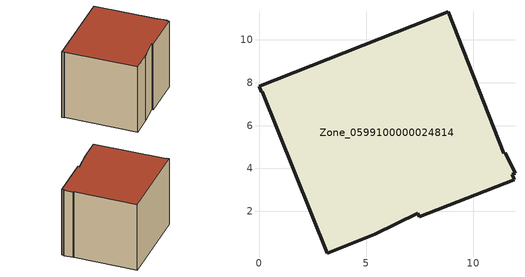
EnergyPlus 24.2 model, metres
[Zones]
Zone_0599100000024814
 floor ground (C_G): 3.19,0.04 0.15,7.59 0.1,7.57 0,7.83 8.84,11.31 11.44,4.7 11.5,4.72 11.96,3.77 11.83,3.72 11.92,3.48 7.49,1.74 7.42,1.91 5.41,0.92 z0
 wall outside (C_F): 3.19,0.04 5.41,0.92 7.42,1.91 7.49,1.74 11.92,3.48 11.83,3.72 11.96,3.77 11.5,4.72 11.44,4.7 8.84,11.31 0,7.83 0.1,7.57 0.15,7.59 3.19,0.04 z0:8.1
 roof outside (C_R): 0.15,7.59 3.19,0.04 5.41,0.92 7.42,1.91 7.49,1.74 11.92,3.48 11.83,3.72 11.96,3.77 11.5,4.72 11.44,4.7 8.84,11.31 0,7.83 0.1,7.57 z8.1
[BUILDING]
Pand.0599100000024814: North Axis=0; Terrain=City; Loads Convergence Tolerance Value=0.04; Temperature Convergence Tolerance Value=0.4; Solar Distribution=FullExterior; Maximum Number of Warmup Days=25; Minimum Number of Warmup Days=1
[Site:Location]
Rotterdam.The.Hague.AP_ZH_NLD Design_Conditions: Latitude=51.96; Longitude=4.45; Time Zone=1; Elevation=-4.5
[SITE:GROUNDTEMPERATURE:BUILDINGSURFACE]
18, 18, 18, 18, 18, 18, 18, 18, 18, 18, 18, 18
[MATERIAL] Thermal Absorptance=0.9; Solar Absorptance=0.7; Visible Absorptance=0.7
Name | Roughness | Thickness | Conductivity | Density | Specific Heat
G.TC.1946-1964 | MediumSmooth | 0.15 | 1 | 540 | 1210
F.TC.1946-1964 | Rough | 0.3 | 0.857143 | 1920 | 840
R.TC.1946-1964 | MediumRough | 0.2 | 0.235294 | 1500 | 1000
[CONSTRUCTION]
C_G: G.TC.1946-1964
C_F: F.TC.1946-1964
C_R: R.TC.1946-1964
[ZONE]
Zone_0599100000024814: Type=1; Multiplier=1; Ceiling Height=Autocalculate; Volume=Autocalculate; Floor Area=autocalculate; Part of Total Floor Area=Yes
[ZONEINFILTRATION:DESIGNFLOWRATE]
Infil_Zone_0599100000024814: Zone or ZoneList or Space or SpaceList=Zone_0599100000024814; Schedule=AlwaysOn; Design Flow Rate Calculation Method=Flow/Area; Flow Rate per Floor Area=0.003; Constant Term Coefficient=1; Temperature Term Coefficient=0; Velocity Term Coefficient=0; Velocity Squared Term Coefficient=0
[HVACTEMPLATE:ZONE:IDEALLOADSAIRSYSTEM]
Zone_0599100000024814: Maximum Heating Supply Air Temperature=50; Minimum Cooling Supply Air Temperature=13; Maximum Heating Supply Air Humidity Ratio=0.0156; Minimum Cooling Supply Air Humidity Ratio=0.0077; Heating Limit=NoLimit; Cooling Limit=NoLimit; Dehumidification Control Type=ConstantSensibleHeatRatio; Cooling Sensible Heat Ratio=0.7; Dehumidification Setpoint=60; Humidification Control Type=None; Humidification Setpoint=30; Outdoor Air Method=None; Outdoor Air Flow Rate per Person=0.00944; Outdoor Air Flow Rate per Zone Floor Area=0; Outdoor Air Flow Rate per Zone=0; Demand Controlled Ventilation Type=None; Outdoor Air Economizer Type=NoEconomizer; Heat Recovery Type=None; Sensible Heat Recovery Effectiveness=0.7; Latent Heat Recovery Effectiveness=0.65
[ZONECONTROL:THERMOSTAT]
ThermostatControl_Zone_0599100000024814: Zone or ZoneList=Zone_0599100000024814; Control Type Schedule=DualSetpointControlType; Control 1=Thermostat_Zone_0599100000024814; Temperature Difference Between Cutout And Setpoint=0
[THERMOSTATSETPOINT:DUALSETPOINT]
Thermostat_Zone_0599100000024814: Heating Setpoint Temperature Schedule=HeatingSetpoint_Zone_0599100000024814; Cooling Setpoint Temperature Schedule=CoolingSetpoint_Zone_0599100000024814
[SCHEDULE:COMPACT]
HeatingSetpoint_Zone_0599100000024814: Through: 12/31, For: AllDays, Until: 24:00, 21
CoolingSetpoint_Zone_0599100000024814: Through: 12/31, For: AllDays, Until: 24:00, 24
DualSetpointControlType: Through: 12/31, For: AllDays, Until: 24:00, 4
AlwaysOn: Through: 12/31, For: AllDays, Until: 24:00, 1
